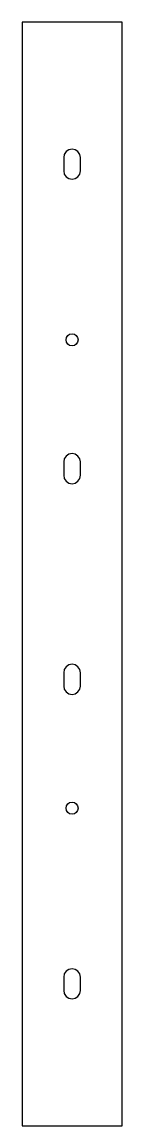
# Model space of a CAD drawing. Header units: millimetres. Extents: x 0 to 30, y 0 to 330.
import ezdxf

# ---------------------------------------------------------------- set-up
doc = ezdxf.new("R2010")
doc.units = ezdxf.units.MM
doc.layers.add('CUT', color=1, linetype='Continuous')

msp = doc.modelspace()

# ---------------------------------------------------------------- linework, layer by layer
at = {"layer": 'CUT'}
for points in [[(0, 0), (30, 0), (30, 330), (0, 330)], [(17.5, 289.5), (17.31, 290.457), (16.768, 291.268), (15.957, 291.81), (15, 292), (14.043, 291.81), (13.232, 291.268), (12.69, 290.457), (12.5, 289.5), (12.5, 285.5), (12.69, 284.543), (13.232, 283.732), (14.043, 283.19), (15, 283), (15.957, 283.19), (16.768, 283.732), (17.31, 284.543), (17.5, 285.5)], [(17.5, 198.5), (17.31, 199.457), (16.768, 200.268), (15.957, 200.81), (15, 201), (14.043, 200.81), (13.232, 200.268), (12.69, 199.457), (12.5, 198.5), (12.5, 194.5), (12.69, 193.543), (13.232, 192.732), (14.043, 192.19), (15, 192), (15.957, 192.19), (16.768, 192.732), (17.31, 193.543), (17.5, 194.5)], [(17.5, 135.5), (17.31, 136.457), (16.768, 137.268), (15.957, 137.81), (15, 138), (14.043, 137.81), (13.232, 137.268), (12.69, 136.457), (12.5, 135.5), (12.5, 131.5), (12.69, 130.543), (13.232, 129.732), (14.043, 129.19), (15, 129), (15.957, 129.19), (16.768, 129.732), (17.31, 130.543), (17.5, 131.5)], [(17.5, 44.5), (17.31, 45.457), (16.768, 46.268), (15.957, 46.81), (15, 47), (14.043, 46.81), (13.232, 46.268), (12.69, 45.457), (12.5, 44.5), (12.5, 40.5), (12.69, 39.543), (13.232, 38.732), (14.043, 38.19), (15, 38), (15.957, 38.19), (16.768, 38.732), (17.31, 39.543), (17.5, 40.5)]]:
    msp.add_lwpolyline(points, close=True, dxfattribs=at)
for centre in [(15, 235), (15, 95)]:
    msp.add_circle(centre, 1.8, dxfattribs=at)

doc.saveas('drawing.dxf')
